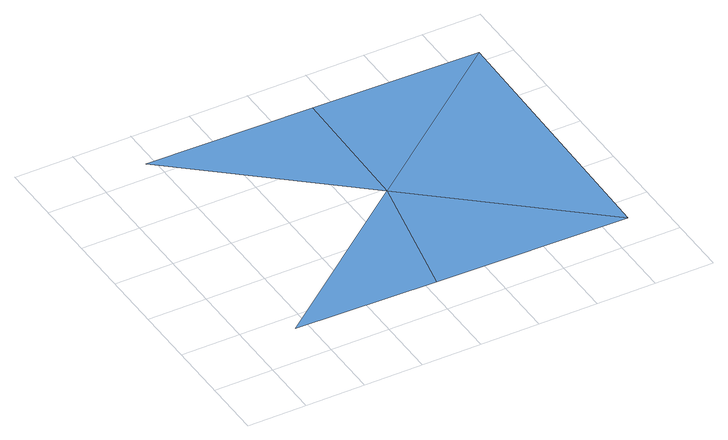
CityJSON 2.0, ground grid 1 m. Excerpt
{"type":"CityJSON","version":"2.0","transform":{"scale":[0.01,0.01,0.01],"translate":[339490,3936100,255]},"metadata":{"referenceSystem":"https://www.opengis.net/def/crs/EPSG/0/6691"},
"CityObjects":{
"waterbody1":{"type":"WaterBody","attributes":{"name":"5","class":"1140","function":"1","WaterBodyRiverFloodingRiskAttribute.description":"3","WaterBodyRiverFloodingRiskAttribute.rankOrg":"2","WaterBodyRiverFloodingRiskAttribute.adminType":"2","WaterBodyRiverFloodingRiskAttribute.scale":"L2"},"geometry":[{"type":"MultiSurface","lod":"1","boundaries":[[[0,1,2]],[[3,4,1]],[[5,1,0]],[[1,6,3]],[[1,5,6]]]}]}
},
"vertices":[
[318,64,64],[365,295,63],[78,69,65],[369,526,63],[86,531,63],[644,59,63],[652,521,63]
]}
